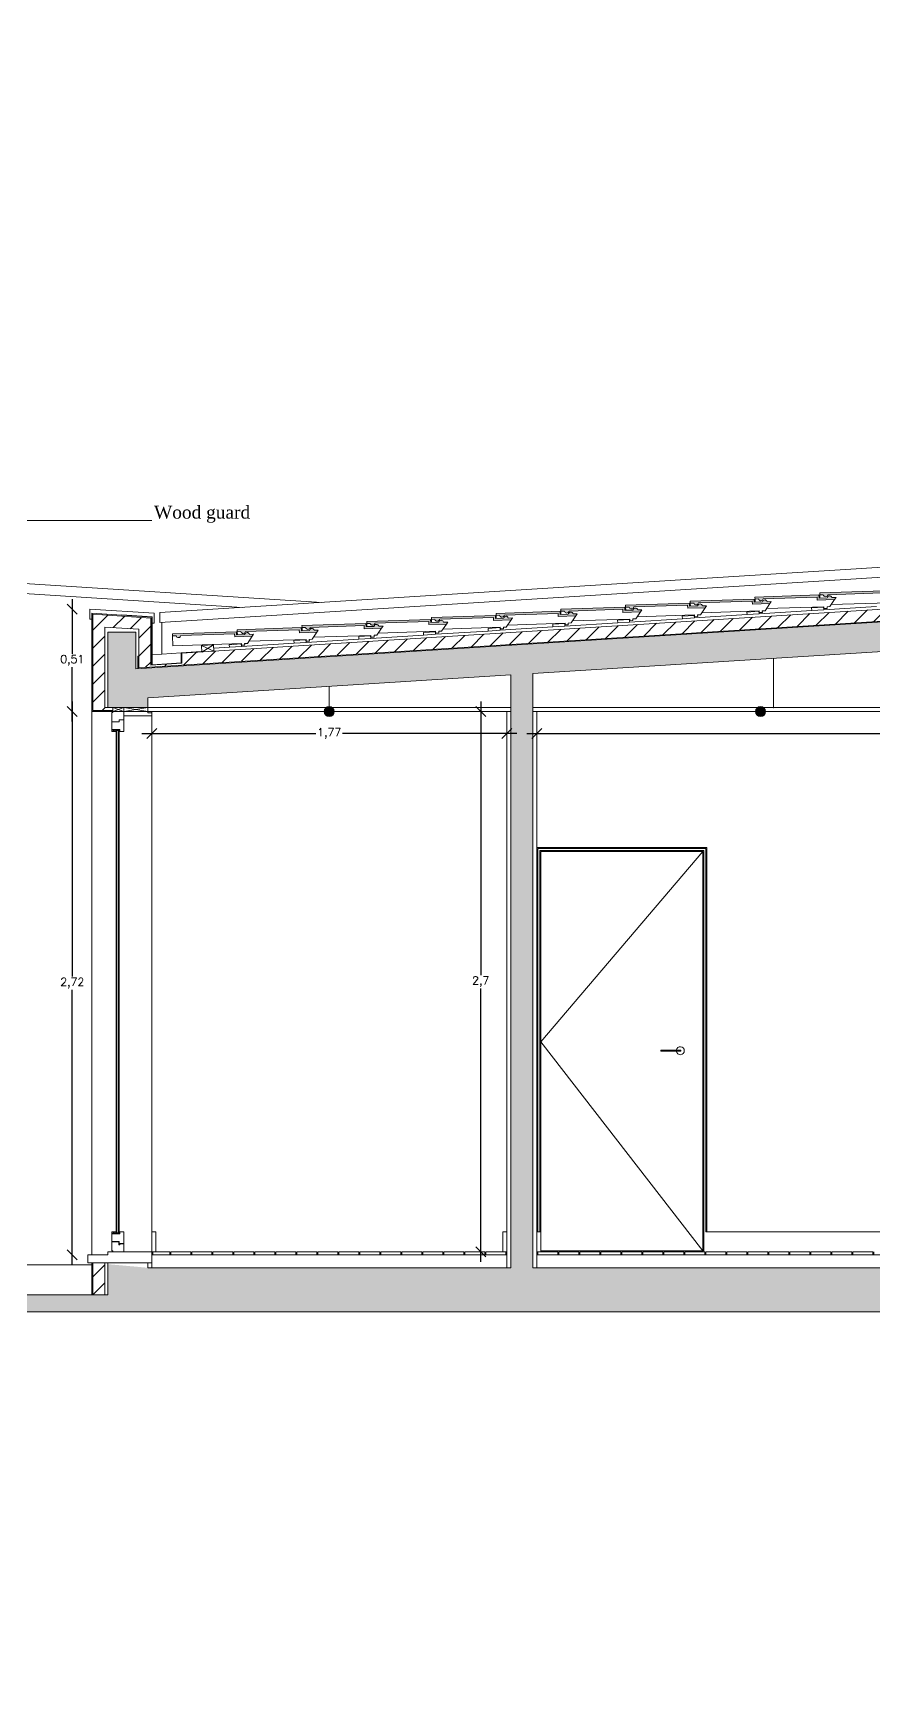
# Model space of a CAD drawing. Header units: inches. Extents: x 23 to 96, y 10 to 141.
# Drawn here: x 62.93 to 67.13, y 20.6 to 28.89 of the extents above; entities that cross this region are included whole.
import ezdxf

# ---------------------------------------------------------------- set-up
doc = ezdxf.new("R2010")
doc.units = ezdxf.units.IN
doc.header["$MEASUREMENT"] = 0
for name, color, linetype, lineweight in [('Cut', 2, 'Continuous', 5), ('Dimensions', 4, 'Continuous', 0), ('Hatch Isolation', 3, 'Continuous', 0), ('Hatch Resistent stratum', 4, 'Continuous', 0), ('Legends', 7, 'Continuous', 0), ('Light points', 6, 'Continuous', 0), ('View in first plane', 250, 'Continuous', 0), ('View in second plane', 253, 'Continuous', 0)]:
    doc.layers.add(name, color=color, linetype=linetype, lineweight=lineweight)
doc.styles.add('texto', font='txt.shx')
doc.dimstyles.new('André 1 50', dxfattribs={"dimtxt": 0.04, "dimasz": 0.05, "dimexe": 0.05, "dimexo": 0.05, "dimgap": 0.01, "dimtad": 0, "dimtih": 1, "dimtoh": 1, "dimlfac": -1, "dimzin": 9, "dimtxsty": 'texto', "dimblk": 'OBLIQUE', "dimcen": 0.08, "dimdle": 0.05, "dimse1": 1, "dimse2": 1, "dimazin": 0, "dimtfac": 1, "dimtmove": 0, "dimatfit": 3, "dimldrblk": 'NONE', "dimfxl": 1, "dimarcsym": 0})
pattern_1 = [(45, (-136.985536, -44.545077), (-0.04490128, 0.04490128), [])]

# ---------------------------------------------------------------- blocks, each defined once
blk = doc.blocks.new('_Oblique')
at = {"color": 0, "linetype": 'ByBlock', "lineweight": -2}
blk.add_line((-0.5, -0.5), (0.5, 0.5), dxfattribs=at)
blk = doc.blocks.new('*D131')
at = {"layer": 'DEFPOINTS', "color": 0, "transparency": 16777216}
for p in [(65.2998, 25.499), (65.1698, 22.799), (65.2998, 22.799)]:
    blk.add_point(p, dxfattribs=at)
at = {"layer": 'Dimensions', "color": 0, "lineweight": -2, "transparency": 16777216}
for p, q in [((65.1698, 25.549), (65.1698, 24.1823)), ((65.1698, 22.749), (65.1698, 24.1156))]:
    blk.add_line(p, q, dxfattribs=at)
at = {"layer": 'Dimensions', "color": 0, "lineweight": -2, "transparency": 16777216, "xscale": 0.05, "yscale": 0.05, "zscale": 0.05}
for p, rotation in [((65.1698, 25.499), 90), ((65.1698, 22.799), 270)]:
    blk.add_blockref('_Oblique', p, dxfattribs=dict(at, rotation=rotation))
at = {"layer": 'Dimensions', "color": 0, "transparency": 16777216, "insert": (65.1698, 24.149), "char_height": 0.04, "attachment_point": 5, "style": 'texto'}
blk.add_mtext('2,7', dxfattribs=at)
blk = doc.blocks.new('_None')
blk = doc.blocks.new('*D132')
at = {"layer": 'DEFPOINTS', "color": 0, "transparency": 16777216}
for p in [(63.5248, 25.4786), (65.2998, 25.4786), (65.2998, 25.3893)]:
    blk.add_point(p, dxfattribs=at)
at = {"layer": 'Dimensions', "color": 0, "lineweight": -2, "transparency": 16777216}
for p, q in [((63.4748, 25.3893), (64.3456, 25.3893)), ((65.3498, 25.3893), (64.479, 25.3893))]:
    blk.add_line(p, q, dxfattribs=at)
at = {"layer": 'Dimensions', "color": 0, "lineweight": -2, "transparency": 16777216, "xscale": 0.05, "yscale": 0.05, "zscale": 0.05, "rotation": 180}
blk.add_blockref('_Oblique', (63.5248, 25.3893), dxfattribs=at)
at = {"layer": 'Dimensions', "color": 0, "lineweight": -2, "transparency": 16777216, "xscale": 0.05, "yscale": 0.05, "zscale": 0.05}
blk.add_blockref('_Oblique', (65.2998, 25.3893), dxfattribs=at)
at = {"layer": 'Dimensions', "color": 0, "transparency": 16777216, "insert": (64.4123, 25.3893), "char_height": 0.04, "attachment_point": 5, "style": 'texto'}
blk.add_mtext('1,77', dxfattribs=at)
blk = doc.blocks.new('*D133')
at = {"layer": 'DEFPOINTS', "color": 0, "transparency": 16777216}
for p in [(65.4498, 25.499), (70.2248, 25.4786), (70.2248, 25.3893)]:
    blk.add_point(p, dxfattribs=at)
at = {"layer": 'Dimensions', "color": 0, "lineweight": -2, "transparency": 16777216}
for p, q in [((65.3998, 25.3893), (67.764, 25.3893)), ((70.2748, 25.3893), (67.9106, 25.3893))]:
    blk.add_line(p, q, dxfattribs=at)
at = {"layer": 'Dimensions', "color": 0, "lineweight": -2, "transparency": 16777216, "xscale": 0.05, "yscale": 0.05, "zscale": 0.05, "rotation": 180}
blk.add_blockref('_Oblique', (65.4498, 25.3893), dxfattribs=at)
at = {"layer": 'Dimensions', "color": 0, "lineweight": -2, "transparency": 16777216, "xscale": 0.05, "yscale": 0.05, "zscale": 0.05}
blk.add_blockref('_Oblique', (70.2248, 25.3893), dxfattribs=at)
at = {"layer": 'Dimensions', "color": 0, "transparency": 16777216, "insert": (67.8373, 25.3893), "char_height": 0.04, "attachment_point": 5, "style": 'texto'}
blk.add_mtext('4,77', dxfattribs=at)
blk = doc.blocks.new('*D134')
at = {"layer": 'DEFPOINTS', "color": 0, "transparency": 16777216}
for p in [(63.2148, 26.0115), (63.1278, 25.499), (63.2248, 25.499)]:
    blk.add_point(p, dxfattribs=at)
at = {"layer": 'Dimensions', "color": 0, "lineweight": -2, "transparency": 16777216}
for p, q in [((63.1278, 26.0615), (63.1278, 25.7886)), ((63.1278, 25.449), (63.1278, 25.7219))]:
    blk.add_line(p, q, dxfattribs=at)
at = {"layer": 'Dimensions', "color": 0, "lineweight": -2, "transparency": 16777216, "xscale": 0.05, "yscale": 0.05, "zscale": 0.05}
for p, rotation in [((63.1278, 26.0115), 90), ((63.1278, 25.499), 270)]:
    blk.add_blockref('_Oblique', p, dxfattribs=dict(at, rotation=rotation))
at = {"layer": 'Dimensions', "color": 0, "transparency": 16777216, "insert": (63.1278, 25.7552), "char_height": 0.04, "attachment_point": 5, "style": 'texto'}
blk.add_mtext('0,51', dxfattribs=at)
blk = doc.blocks.new('*D135')
at = {"layer": 'DEFPOINTS', "color": 0, "transparency": 16777216}
for p in [(63.2248, 25.499), (63.1278, 22.784), (63.2048, 22.784)]:
    blk.add_point(p, dxfattribs=at)
at = {"layer": 'Dimensions', "color": 0, "lineweight": -2, "transparency": 16777216}
for p, q in [((63.1278, 25.549), (63.1278, 24.1748)), ((63.1278, 22.734), (63.1278, 24.1081))]:
    blk.add_line(p, q, dxfattribs=at)
at = {"layer": 'Dimensions', "color": 0, "lineweight": -2, "transparency": 16777216, "xscale": 0.05, "yscale": 0.05, "zscale": 0.05}
for p, rotation in [((63.1278, 25.499), 90), ((63.1278, 22.784), 270)]:
    blk.add_blockref('_Oblique', p, dxfattribs=dict(at, rotation=rotation))
at = {"layer": 'Dimensions', "color": 0, "transparency": 16777216, "insert": (63.1278, 24.1415), "char_height": 0.04, "attachment_point": 5, "style": 'texto'}
blk.add_mtext('2,72', dxfattribs=at)

msp = doc.modelspace()

# ---------------------------------------------------------------- hatches: boundary and pattern name
at = {"layer": 'Cut'}
for points in [[(66.2134, 26.0412), (65.8936, 26.0309), (65.8939, 26.0209), (65.9112, 26.0215, 0.831481), (65.9349, 26.0223), (66.2038, 26.0309), (66.2043, 26.0154), (66.292, 26.0183), (66.2989, 26.0285), (66.278, 26.0278, 0.831481), (66.2544, 26.027), (66.2139, 26.0257)], [(66.5369, 26.0616), (66.2171, 26.0513), (66.2174, 26.0414), (66.2348, 26.0419, 0.831481), (66.2584, 26.0427), (66.5273, 26.0513), (66.5278, 26.0358), (66.6155, 26.0387), (66.6224, 26.0489), (66.6015, 26.0482, 0.831481), (66.5779, 26.0475), (66.5374, 26.0462)], [(66.8605, 26.082), (66.5406, 26.0718), (66.5409, 26.0618), (66.5583, 26.0623, 0.831481), (66.5819, 26.0631), (66.8508, 26.0717), (66.8513, 26.0562), (66.939, 26.0591), (66.9459, 26.0693), (66.925, 26.0686, 0.831481), (66.9014, 26.0679), (66.861, 26.0666)], [(67.184, 26.1025), (66.8641, 26.0922), (66.8645, 26.0822), (66.8818, 26.0827, 0.831481), (66.9054, 26.0835), (67.1743, 26.0921), (67.1748, 26.0767), (67.2625, 26.0795), (67.2694, 26.0897), (67.2486, 26.089, 0.831481), (67.2249, 26.0883), (67.1845, 26.087)], [(64.9194, 25.9596), (64.5996, 25.9493), (64.5999, 25.9393), (64.6172, 25.9399, 0.831481), (64.6409, 25.9406), (64.9097, 25.9493), (64.9102, 25.9338), (64.998, 25.9366), (65.0049, 25.9468), (64.984, 25.9462, 0.831481), (64.9603, 25.9454), (64.9199, 25.9441)], [(65.2429, 25.98), (64.9231, 25.9697), (64.9234, 25.9597), (64.9407, 25.9603, 0.831481), (64.9644, 25.961), (65.2332, 25.9697), (65.2337, 25.9542), (65.3215, 25.957), (65.3284, 25.9672), (65.3075, 25.9666, 0.831481), (65.2838, 25.9658), (65.2434, 25.9645)], [(65.5664, 26.0004), (65.2466, 25.9901), (65.2469, 25.9801), (65.2642, 25.9807, 0.831481), (65.2879, 25.9814), (65.5568, 25.9901), (65.5573, 25.9746), (65.645, 25.9774), (65.6519, 25.9877), (65.631, 25.987, 0.831481), (65.6074, 25.9862), (65.5669, 25.9849)], [(65.8899, 26.0208), (65.5701, 26.0105), (65.5704, 26.0005), (65.5877, 26.0011, 0.831481), (65.6114, 26.0018), (65.8803, 26.0105), (65.8808, 25.995), (65.9685, 25.9978), (65.9754, 26.0081), (65.9545, 26.0074, 0.831481), (65.9309, 26.0066), (65.8904, 26.0053)], [(63.9489, 25.8984), (63.6291, 25.8881), (63.6294, 25.8781), (63.6467, 25.8786, 0.831481), (63.6704, 25.8794), (63.9392, 25.888), (63.9397, 25.8726), (64.0274, 25.8754), (64.0343, 25.8856), (64.0135, 25.8849, 0.831481), (63.9898, 25.8842), (63.9494, 25.8829)], [(64.2724, 25.9188), (63.9526, 25.9085), (63.9529, 25.8985), (63.9702, 25.899, 0.831481), (63.9939, 25.8998), (64.2627, 25.9084), (64.2632, 25.893), (64.3509, 25.8958), (64.3578, 25.906), (64.337, 25.9053, 0.831481), (64.3133, 25.9046), (64.2729, 25.9033)], [(64.5959, 25.9392), (64.2761, 25.9289), (64.2764, 25.9189), (64.2937, 25.9194, 0.831481), (64.3174, 25.9202), (64.5862, 25.9289), (64.5867, 25.9134), (64.6744, 25.9162), (64.6814, 25.9264), (64.6605, 25.9258, 0.831481), (64.6368, 25.925), (64.5964, 25.9237)]]:
    msp.add_hatch(color=256, dxfattribs=at).paths.add_polyline_path(points)
at = {"layer": 'Hatch Isolation', "ltscale": 0.0125}
h = msp.add_hatch(dxfattribs=at)
h.set_pattern_fill('ANSI31', color=256, scale=0.02, style=0)
h.set_pattern_definition(pattern_1)
h.paths.add_polyline_path([(70.2898, 26.1479), (70.2898, 26.3327), (70.4598, 26.3437), (70.4598, 25.564), (70.4198, 25.564), (70.4198, 25.504), (70.5198, 25.504), (70.5198, 26.4077), (70.2298, 26.389), (70.2298, 26.2043), (70.2248, 26.2039), (63.8361, 25.8009), (63.8361, 25.8004), (63.8352, 25.8008), (63.777, 25.7972), (63.7762, 25.7966), (63.7762, 25.7971), (63.6748, 25.7907), (63.6748, 25.7406), (63.5198, 25.7308), (63.5198, 25.9667), (63.2298, 25.9855), (63.2298, 25.504), (63.3298, 25.504), (63.3298, 25.519), (63.2898, 25.519), (63.2898, 25.9215), (63.4598, 25.9105), (63.4598, 25.717)])
h = msp.add_hatch(dxfattribs=at)
h.set_pattern_fill('ANSI31', color=256, scale=0.02, style=0)
h.set_pattern_definition(pattern_1)
h.paths.add_polyline_path([(63.2898, 22.744), (63.2298, 22.744), (63.2298, 22.584), (63.2898, 22.584)])
at = {"layer": 'Hatch Resistent stratum', "ltscale": 0.05}
h = msp.add_hatch(dxfattribs=at)
h.set_pattern_fill('ANSI33', color=256, scale=0.008, angle=-90, style=0)
h.set_pattern_definition([(315, (-136.985536, -44.545077), (0.035921024, 0.035921024), []), (315, (-136.985536, -44.581), (0.035921024, 0.035921024), [0.0254, -0.0127])])
h.paths.add_polyline_path([(70.4448, 22.744), (70.2448, 22.744), (70.2448, 22.719), (65.4298, 22.719), (65.4298, 25.6892), (70.2448, 25.993), (70.2448, 25.564), (70.4448, 25.564), (70.4448, 26.314), (70.3048, 26.314), (70.3048, 26.1449), (70.2938, 26.1442), (63.4448, 25.7121), (63.4448, 25.8964), (63.3048, 25.8964), (63.3048, 25.519), (63.5048, 25.519), (63.5048, 25.5678), (65.3198, 25.6823), (65.3198, 22.719), (63.5048, 22.719), (63.3048, 22.7368), (63.3048, 22.584), (62.4448, 22.584), (62.4448, 28.8904), (62.3048, 28.8904), (62.3048, 28.7306), (59.8748, 28.7306), (57.4448, 28.7306), (57.4448, 28.8904), (57.3048, 28.8904), (57.3048, 25.7843), (39.4448, 25.7843), (39.4448, 25.9423), (39.3048, 25.9423), (39.3048, 25.519), (39.5048, 25.519), (39.5048, 25.634), (44.3048, 25.634), (44.3048, 25.519), (44.3298, 25.519), (44.5048, 25.519), (44.5048, 25.634), (57.2448, 25.634), (57.2448, 25.519), (58.6048, 25.519), (58.6048, 25.719), (57.5048, 25.719), (57.5048, 28.5302), (62.2448, 28.5302), (62.2448, 22.719), (52.6598, 22.719), (52.6598, 22.744), (52.4598, 22.744), (52.4598, 22.469), (44.4948, 22.469), (44.4948, 22.744), (44.2948, 22.744), (44.2948, 20.769), (37.4948, 20.769), (37.4948, 22.744), (37.3248, 22.744), (37.3248, 22.584), (36.2248, 22.584), (36.2248, 22.499), (37.3248, 22.499), (37.3248, 20.599), (44.4948, 20.599), (44.4948, 22.249), (52.6598, 22.249), (52.6598, 22.499), (70.4448, 22.499)])
at = {"layer": 'Light points'}
for points in [[(64.3873, 25.499, 1), (64.4373, 25.499, 1)], [(66.5435, 25.499, 1), (66.5935, 25.499, 1)]]:
    msp.add_hatch(color=256, dxfattribs=at).paths.add_polyline_path(points)

# ---------------------------------------------------------------- linework, layer by layer
at = {"layer": 'Cut'}
for p, q in [((61.6748, 26.4549), (63.5248, 26.4549)), ((70.2298, 26.2043), (63.6748, 25.7907)), ((70.3048, 26.1449), (63.4448, 25.7121)), ((70.2898, 26.1479), (63.4598, 25.717)), ((65.8936, 26.0309), (66.2134, 26.0412)), ((66.2139, 26.0257), (66.2134, 26.0412)), ((66.2171, 26.0513), (66.5369, 26.0616)), ((66.2174, 26.0414), (66.2171, 26.0513)), ((66.2174, 26.0414), (66.2348, 26.0419)), ((66.2584, 26.0427), (66.5273, 26.0513)), ((66.5278, 26.0358), (66.5273, 26.0513)), ((66.6155, 26.0387), (66.5278, 26.0358)), ((66.5374, 26.0462), (66.5369, 26.0616)), ((66.5779, 26.0475), (66.5374, 26.0462)), ((66.5406, 26.0718), (66.8605, 26.082)), ((66.5409, 26.0618), (66.5406, 26.0718)), ((66.5409, 26.0618), (66.5583, 26.0623)), ((66.5819, 26.0631), (66.8508, 26.0717)), ((66.6224, 26.0489), (66.6015, 26.0482)), ((66.6224, 26.0489), (66.6155, 26.0387)), ((66.8513, 26.0562), (66.8508, 26.0717)), ((66.939, 26.0591), (66.8513, 26.0562)), ((66.861, 26.0666), (66.8605, 26.082)), ((66.9014, 26.0679), (66.861, 26.0666)), ((66.8641, 26.0922), (67.184, 26.1025)), ((66.8645, 26.0822), (66.8641, 26.0922)), ((66.8645, 26.0822), (66.8818, 26.0827)), ((66.9054, 26.0835), (67.1743, 26.0921)), ((66.9459, 26.0693), (66.925, 26.0686)), ((66.9459, 26.0693), (66.939, 26.0591)), ((63.2148, 26.0115), (63.2148, 25.9614)), ((63.2148, 26.0115), (63.5368, 25.9907)), ((63.2248, 25.9908), (63.5248, 25.9714)), ((63.2248, 25.499), (63.2248, 25.9908)), ((63.2298, 25.9855), (63.5198, 25.9667)), ((63.2298, 25.504), (63.2298, 25.9855)), ((63.3759, 25.9831), (63.5268, 25.9733)), ((63.5198, 25.7308), (63.5198, 25.9667)), ((63.5248, 25.7312), (63.5248, 25.9714)), ((63.5268, 25.7333), (63.5268, 25.9733)), ((63.5368, 25.9406), (63.5368, 25.9907)), ((64.5996, 25.9493), (64.9194, 25.9596)), ((64.9199, 25.9441), (64.9194, 25.9596)), ((64.9231, 25.9697), (65.2429, 25.98)), ((64.9234, 25.9597), (64.9231, 25.9697)), ((64.9234, 25.9597), (64.9407, 25.9603)), ((64.9644, 25.961), (65.2332, 25.9697)), ((65.2337, 25.9542), (65.2332, 25.9697)), ((65.3215, 25.957), (65.2337, 25.9542)), ((65.2434, 25.9645), (65.2429, 25.98)), ((65.2838, 25.9658), (65.2434, 25.9645)), ((65.2466, 25.9901), (65.5664, 26.0004)), ((65.2469, 25.9801), (65.2466, 25.9901)), ((65.2469, 25.9801), (65.2642, 25.9807)), ((65.2879, 25.9814), (65.5568, 25.9901)), ((65.3284, 25.9672), (65.3075, 25.9666)), ((65.3284, 25.9672), (65.3215, 25.957)), ((70.2448, 25.993), (65.4298, 25.6892)), ((65.5573, 25.9746), (65.5568, 25.9901)), ((65.645, 25.9774), (65.5573, 25.9746)), ((65.5669, 25.9849), (65.5664, 26.0004)), ((65.6074, 25.9862), (65.5669, 25.9849)), ((65.5701, 26.0105), (65.8899, 26.0208)), ((65.5704, 26.0005), (65.5701, 26.0105)), ((65.5704, 26.0005), (65.5877, 26.0011)), ((65.6114, 26.0018), (65.8803, 26.0105)), ((65.6519, 25.9877), (65.631, 25.987)), ((65.6519, 25.9877), (65.645, 25.9774)), ((65.9134, 25.9595), (65.8535, 25.9557)), ((65.8535, 25.9557), (65.8543, 25.9428)), ((65.8808, 25.995), (65.8803, 26.0105)), ((65.9685, 25.9978), (65.8808, 25.995)), ((65.8904, 26.0053), (65.8899, 26.0208)), ((65.9309, 26.0066), (65.8904, 26.0053)), ((65.8939, 26.0209), (65.8936, 26.0309)), ((65.8939, 26.0209), (65.9112, 26.0215)), ((65.9134, 25.9595), (65.9142, 25.9465)), ((65.9349, 26.0223), (66.2038, 26.0309)), ((65.9754, 26.0081), (65.9545, 26.0074)), ((65.9754, 26.0081), (65.9685, 25.9978)), ((66.2369, 25.9799), (66.177, 25.9762)), ((66.177, 25.9762), (66.1778, 25.9632)), ((66.2377, 25.967), (66.1778, 25.9632)), ((66.2043, 26.0154), (66.2038, 26.0309)), ((66.292, 26.0183), (66.2043, 26.0154)), ((66.2544, 26.027), (66.2139, 26.0257)), ((66.2369, 25.9799), (66.2377, 25.967)), ((66.2989, 26.0285), (66.278, 26.0278)), ((66.2989, 26.0285), (66.292, 26.0183)), ((66.5604, 26.0003), (66.5005, 25.9966)), ((66.5005, 25.9966), (66.5013, 25.9836)), ((66.5612, 25.9874), (66.5013, 25.9836)), ((66.5604, 26.0003), (66.5612, 25.9874)), ((66.8839, 26.0208), (66.824, 26.017)), ((66.824, 26.017), (66.8248, 26.004)), ((66.8847, 26.0078), (66.8248, 26.004)), ((66.8839, 26.0208), (66.8847, 26.0078)), ((63.2898, 25.9215), (63.4598, 25.9105)), ((63.2898, 25.519), (63.2898, 25.9215)), ((63.3048, 25.519), (63.3048, 25.8964)), ((63.4448, 25.8964), (63.3048, 25.8964)), ((63.4448, 25.7121), (63.4448, 25.8964)), ((63.4598, 25.717), (63.4598, 25.9105)), ((63.6291, 25.8881), (63.9489, 25.8984)), ((63.6294, 25.8781), (63.6291, 25.8881)), ((63.6294, 25.8781), (63.6467, 25.8786)), ((63.6704, 25.8794), (63.9392, 25.888)), ((63.9397, 25.8726), (63.9392, 25.888)), ((64.0274, 25.8754), (63.9397, 25.8726)), ((63.9494, 25.8829), (63.9489, 25.8984)), ((63.9898, 25.8842), (63.9494, 25.8829)), ((63.9526, 25.9085), (64.2724, 25.9188)), ((63.9529, 25.8985), (63.9526, 25.9085)), ((63.9529, 25.8985), (63.9702, 25.899)), ((63.9939, 25.8998), (64.2627, 25.9084)), ((64.0343, 25.8856), (64.0135, 25.8849)), ((64.0343, 25.8856), (64.0274, 25.8754)), ((64.2632, 25.893), (64.2627, 25.9084)), ((64.3509, 25.8958), (64.2632, 25.893)), ((64.2729, 25.9033), (64.2724, 25.9188)), ((64.3133, 25.9046), (64.2729, 25.9033)), ((64.2761, 25.9289), (64.5959, 25.9392)), ((64.2764, 25.9189), (64.2761, 25.9289)), ((64.2764, 25.9189), (64.2937, 25.9194)), ((64.3174, 25.9202), (64.5862, 25.9289)), ((64.3578, 25.906), (64.337, 25.9053)), ((64.3578, 25.906), (64.3509, 25.8958)), ((64.6193, 25.8779), (64.5595, 25.8741)), ((64.5595, 25.8741), (64.5603, 25.8611)), ((64.5867, 25.9134), (64.5862, 25.9289)), ((64.6744, 25.9162), (64.5867, 25.9134)), ((64.5964, 25.9237), (64.5959, 25.9392)), ((64.6368, 25.925), (64.5964, 25.9237)), ((64.5999, 25.9393), (64.5996, 25.9493)), ((64.5999, 25.9393), (64.6172, 25.9399)), ((64.6193, 25.8779), (64.6202, 25.8649)), ((64.6409, 25.9406), (64.9097, 25.9493)), ((64.6814, 25.9264), (64.6605, 25.9258)), ((64.6814, 25.9264), (64.6744, 25.9162)), ((64.9428, 25.8983), (64.883, 25.8945)), ((64.883, 25.8945), (64.8838, 25.8815)), ((64.9437, 25.8853), (64.8838, 25.8815)), ((64.9102, 25.9338), (64.9097, 25.9493)), ((64.998, 25.9366), (64.9102, 25.9338)), ((64.9603, 25.9454), (64.9199, 25.9441)), ((64.9428, 25.8983), (64.9437, 25.8853)), ((65.0049, 25.9468), (64.984, 25.9462)), ((65.0049, 25.9468), (64.998, 25.9366)), ((65.2664, 25.9187), (65.2065, 25.9149)), ((65.2065, 25.9149), (65.2073, 25.9019)), ((65.2672, 25.9057), (65.2073, 25.9019)), ((65.2664, 25.9187), (65.2672, 25.9057)), ((65.5899, 25.9391), (65.53, 25.9353)), ((65.53, 25.9353), (65.5308, 25.9224)), ((65.5907, 25.9261), (65.5308, 25.9224)), ((65.5899, 25.9391), (65.5907, 25.9261)), ((65.9142, 25.9465), (65.8543, 25.9428)), ((63.7728, 25.7989), (63.6728, 25.7926)), ((63.6728, 25.7425), (63.6728, 25.7926)), ((63.6748, 25.7406), (63.6748, 25.7907)), ((63.8341, 25.8326), (63.7742, 25.8288)), ((63.7762, 25.7966), (63.7742, 25.8288)), ((63.7742, 25.8288), (63.8361, 25.8004)), ((63.7762, 25.7966), (63.8341, 25.8326)), ((63.8341, 25.8326), (63.8361, 25.8004)), ((63.9723, 25.8371), (63.9124, 25.8333)), ((63.9124, 25.8333), (63.9133, 25.8203)), ((63.9731, 25.8241), (63.9133, 25.8203)), ((63.9723, 25.8371), (63.9731, 25.8241)), ((64.2958, 25.8575), (64.236, 25.8537)), ((64.236, 25.8537), (64.2368, 25.8407)), ((64.2967, 25.8445), (64.2368, 25.8407)), ((64.2958, 25.8575), (64.2967, 25.8445)), ((64.6202, 25.8649), (64.5603, 25.8611)), ((63.4598, 25.7771), (63.4558, 25.7769)), ((63.4558, 25.7128), (63.4558, 25.7769)), ((63.6748, 25.7406), (63.5198, 25.7308)), ((63.6728, 25.7425), (63.5268, 25.7333)), ((65.3198, 25.6823), (63.5048, 25.5678)), ((65.3198, 25.6823), (65.3198, 22.719)), ((65.4298, 25.6892), (65.4298, 22.719)), ((63.5048, 25.4936), (63.5048, 25.5678)), ((63.3298, 25.499), (63.2248, 25.499)), ((63.3298, 25.504), (63.2298, 25.504)), ((63.5048, 25.519), (63.2898, 25.519)), ((63.3248, 25.448), (63.3248, 25.494)), ((63.3248, 25.494), (63.3298, 25.494)), ((63.3298, 25.499), (63.3298, 25.519)), ((63.3298, 25.499), (63.3848, 25.519)), ((63.3298, 25.519), (63.3848, 25.499)), ((63.3298, 25.494), (63.3298, 25.499)), ((63.3848, 25.499), (63.3298, 25.499)), ((63.3618, 25.448), (63.3618, 25.458)), ((63.3618, 25.458), (63.3848, 25.458)), ((63.3848, 25.499), (63.3848, 25.519)), ((63.3848, 25.519), (63.5048, 25.499)), ((63.3848, 25.499), (63.5048, 25.519)), ((63.3848, 25.499), (63.3848, 25.458)), ((63.5048, 25.499), (63.3848, 25.499)), ((63.3848, 25.4786), (63.5248, 25.4786)), ((63.3848, 25.399), (63.3848, 25.458)), ((65.3198, 25.519), (63.5048, 25.519)), ((65.3198, 25.499), (63.5048, 25.499)), ((63.5048, 25.4936), (63.5248, 25.4936)), ((63.5248, 25.4936), (63.5248, 25.4786)), ((65.2998, 25.499), (65.2998, 22.719)), ((70.2448, 25.519), (65.4298, 25.519)), ((70.2448, 25.499), (65.4298, 25.499)), ((65.4498, 25.499), (65.4498, 22.719)), ((63.3248, 25.409), (63.3248, 25.448)), ((63.3248, 25.448), (63.3618, 25.448)), ((63.3448, 25.409), (63.3248, 25.409)), ((63.3248, 25.409), (63.3248, 25.399)), ((63.3248, 25.399), (63.3448, 25.409)), ((63.3448, 25.399), (63.3248, 25.409)), ((63.3248, 25.399), (63.3448, 25.399)), ((63.3648, 25.409), (63.3448, 25.409)), ((63.3448, 25.399), (63.3448, 25.409)), ((63.3628, 25.407), (63.3468, 25.407)), ((63.3468, 25.407), (63.3468, 22.891)), ((63.3508, 25.407), (63.3508, 22.891)), ((63.3508, 25.404), (63.3588, 25.404)), ((63.3588, 25.407), (63.3588, 22.891)), ((63.3628, 25.407), (63.3628, 22.891)), ((63.3648, 25.409), (63.3648, 25.399)), ((63.3648, 25.399), (63.3848, 25.399)), ((63.3248, 22.889), (63.3248, 22.899)), ((63.3248, 22.899), (63.3448, 22.899)), ((63.3248, 22.899), (63.3448, 22.889)), ((63.3448, 22.899), (63.3248, 22.889)), ((63.3448, 22.889), (63.3248, 22.889)), ((63.3248, 22.889), (63.3248, 22.804)), ((63.3448, 22.899), (63.3448, 22.889)), ((63.3648, 22.889), (63.3448, 22.889)), ((63.3628, 22.891), (63.3468, 22.891)), ((63.3508, 22.894), (63.3588, 22.894)), ((63.3648, 22.889), (63.3648, 22.899)), ((63.3648, 22.899), (63.3848, 22.899)), ((63.3848, 22.899), (63.3848, 22.799)), ((65.2998, 22.899), (65.2798, 22.899)), ((65.2798, 22.899), (65.2798, 22.799)), ((65.4498, 22.899), (65.4698, 22.899)), ((65.4698, 22.899), (65.4698, 22.799)), ((63.3248, 22.85), (63.3618, 22.85)), ((63.3248, 22.848), (63.3598, 22.848)), ((63.3248, 22.804), (63.3298, 22.804)), ((63.3298, 22.804), (63.3298, 22.799)), ((63.3598, 22.848), (63.3598, 22.833)), ((63.3598, 22.833), (63.3648, 22.833)), ((63.3618, 22.85), (63.3618, 22.84)), ((63.3618, 22.84), (63.3848, 22.84)), ((63.3648, 22.838), (63.3648, 22.833)), ((63.3648, 22.838), (63.3848, 22.838)), ((63.2248, 22.734), (62.5248, 22.734)), ((63.2048, 22.744), (63.2048, 22.784)), ((63.2048, 22.784), (63.2248, 22.784)), ((63.2248, 22.744), (63.2048, 22.744)), ((63.2248, 22.784), (63.3048, 22.784)), ((63.2248, 22.744), (63.5248, 22.744)), ((63.2248, 22.584), (63.2248, 22.744)), ((63.2298, 22.584), (63.2298, 22.744)), ((63.2898, 22.584), (63.2898, 22.744)), ((63.5248, 22.799), (63.3048, 22.799)), ((63.3048, 22.799), (63.3048, 22.784)), ((63.3048, 22.744), (63.3048, 22.584)), ((63.5048, 22.719), (63.5048, 22.744)), ((65.3198, 22.719), (63.5048, 22.719)), ((63.5248, 22.799), (63.5248, 22.744)), ((63.5298, 22.799), (63.5298, 22.784)), ((63.5298, 22.799), (63.6148, 22.799)), ((63.6148, 22.784), (63.5298, 22.784)), ((63.6148, 22.784), (63.6148, 22.799)), ((63.6198, 22.799), (63.7198, 22.799)), ((63.6198, 22.784), (63.6198, 22.799)), ((63.7198, 22.784), (63.6198, 22.784)), ((63.7198, 22.784), (63.7198, 22.799)), ((63.7248, 22.799), (63.8248, 22.799)), ((63.7248, 22.784), (63.7248, 22.799)), ((63.8248, 22.784), (63.7248, 22.784)), ((63.8248, 22.784), (63.8248, 22.799)), ((63.8298, 22.799), (63.9298, 22.799)), ((63.8298, 22.784), (63.8298, 22.799)), ((63.9298, 22.784), (63.8298, 22.784)), ((63.9298, 22.784), (63.9298, 22.799)), ((63.9348, 22.799), (64.0348, 22.799)), ((63.9348, 22.784), (63.9348, 22.799)), ((64.0348, 22.784), (63.9348, 22.784)), ((64.0348, 22.784), (64.0348, 22.799)), ((64.0398, 22.799), (64.1398, 22.799)), ((64.0398, 22.784), (64.0398, 22.799)), ((64.1398, 22.784), (64.0398, 22.784)), ((64.1398, 22.784), (64.1398, 22.799)), ((64.1448, 22.799), (64.2448, 22.799)), ((64.1448, 22.784), (64.1448, 22.799)), ((64.2448, 22.784), (64.1448, 22.784)), ((64.2448, 22.784), (64.2448, 22.799)), ((64.2498, 22.799), (64.3498, 22.799)), ((64.2498, 22.784), (64.2498, 22.799)), ((64.3498, 22.784), (64.2498, 22.784)), ((64.3498, 22.784), (64.3498, 22.799)), ((64.3548, 22.799), (64.4548, 22.799)), ((64.3548, 22.784), (64.3548, 22.799)), ((64.4548, 22.784), (64.3548, 22.784)), ((64.4548, 22.784), (64.4548, 22.799)), ((64.4598, 22.799), (64.5598, 22.799)), ((64.4598, 22.784), (64.4598, 22.799)), ((64.5598, 22.784), (64.4598, 22.784)), ((64.5598, 22.784), (64.5598, 22.799)), ((64.5648, 22.799), (64.6648, 22.799)), ((64.5648, 22.784), (64.5648, 22.799)), ((64.6648, 22.784), (64.5648, 22.784)), ((64.6648, 22.784), (64.6648, 22.799)), ((64.6698, 22.799), (64.7698, 22.799)), ((64.6698, 22.784), (64.6698, 22.799)), ((64.7698, 22.784), (64.6698, 22.784)), ((64.7698, 22.784), (64.7698, 22.799)), ((64.7748, 22.799), (64.8748, 22.799)), ((64.7748, 22.784), (64.7748, 22.799)), ((64.8748, 22.784), (64.7748, 22.784)), ((64.8748, 22.784), (64.8748, 22.799)), ((64.8798, 22.799), (64.9798, 22.799)), ((64.8798, 22.784), (64.8798, 22.799)), ((64.9798, 22.784), (64.8798, 22.784)), ((64.9798, 22.784), (64.9798, 22.799)), ((64.9848, 22.799), (65.0848, 22.799)), ((64.9848, 22.784), (64.9848, 22.799)), ((65.0848, 22.784), (64.9848, 22.784)), ((65.0848, 22.784), (65.0848, 22.799)), ((65.0898, 22.799), (65.1898, 22.799)), ((65.0898, 22.784), (65.0898, 22.799)), ((65.1898, 22.784), (65.0898, 22.784)), ((65.1898, 22.784), (65.1898, 22.799)), ((65.1948, 22.799), (65.2948, 22.799)), ((65.1948, 22.784), (65.1948, 22.799)), ((65.2948, 22.784), (65.1948, 22.784)), ((65.2948, 22.784), (65.2948, 22.799)), ((65.2948, 22.799), (65.2998, 22.799)), ((70.2448, 22.719), (65.4298, 22.719)), ((65.4548, 22.799), (65.4498, 22.799)), ((65.4548, 22.799), (65.5548, 22.799)), ((65.4548, 22.784), (65.4548, 22.799)), ((65.5548, 22.784), (65.4548, 22.784)), ((65.5548, 22.784), (65.5548, 22.799)), ((65.5598, 22.799), (65.6598, 22.799)), ((65.5598, 22.784), (65.5598, 22.799)), ((65.6598, 22.784), (65.5598, 22.784)), ((65.6598, 22.784), (65.6598, 22.799)), ((65.6648, 22.799), (65.7648, 22.799)), ((65.6648, 22.784), (65.6648, 22.799)), ((65.7648, 22.784), (65.6648, 22.784)), ((65.7648, 22.784), (65.7648, 22.799)), ((65.7698, 22.799), (65.8698, 22.799)), ((65.7698, 22.784), (65.7698, 22.799)), ((65.8698, 22.784), (65.7698, 22.784)), ((65.8698, 22.784), (65.8698, 22.799)), ((65.8748, 22.799), (65.9748, 22.799)), ((65.8748, 22.784), (65.8748, 22.799)), ((65.9748, 22.784), (65.8748, 22.784)), ((65.9748, 22.784), (65.9748, 22.799)), ((65.9798, 22.799), (66.0798, 22.799)), ((65.9798, 22.784), (65.9798, 22.799)), ((66.0798, 22.784), (65.9798, 22.784)), ((66.0798, 22.784), (66.0798, 22.799)), ((66.0848, 22.799), (66.1848, 22.799)), ((66.0848, 22.784), (66.0848, 22.799)), ((66.1848, 22.784), (66.0848, 22.784)), ((66.1848, 22.784), (66.1848, 22.799)), ((66.1898, 22.799), (66.2898, 22.799)), ((66.1898, 22.784), (66.1898, 22.799)), ((66.2898, 22.784), (66.1898, 22.784)), ((66.2898, 22.784), (66.2898, 22.799)), ((66.2948, 22.799), (66.3948, 22.799)), ((66.2948, 22.784), (66.2948, 22.799)), ((66.3948, 22.784), (66.2948, 22.784)), ((66.3948, 22.784), (66.3948, 22.799)), ((66.3998, 22.799), (66.4998, 22.799)), ((66.3998, 22.784), (66.3998, 22.799)), ((66.4998, 22.784), (66.3998, 22.784)), ((66.4998, 22.784), (66.4998, 22.799)), ((66.5048, 22.799), (66.6048, 22.799)), ((66.5048, 22.784), (66.5048, 22.799)), ((66.6048, 22.784), (66.5048, 22.784)), ((66.6048, 22.784), (66.6048, 22.799)), ((66.6098, 22.799), (66.7098, 22.799)), ((66.6098, 22.784), (66.6098, 22.799)), ((66.7098, 22.784), (66.6098, 22.784)), ((66.7098, 22.784), (66.7098, 22.799)), ((66.7148, 22.799), (66.8148, 22.799)), ((66.7148, 22.784), (66.7148, 22.799)), ((66.8148, 22.784), (66.7148, 22.784)), ((66.8148, 22.784), (66.8148, 22.799)), ((66.8198, 22.799), (66.9198, 22.799)), ((66.8198, 22.784), (66.8198, 22.799)), ((66.9198, 22.784), (66.8198, 22.784)), ((66.9198, 22.784), (66.9198, 22.799)), ((66.9248, 22.799), (67.0248, 22.799)), ((66.9248, 22.784), (66.9248, 22.799)), ((67.0248, 22.784), (66.9248, 22.784)), ((67.0248, 22.784), (67.0248, 22.799)), ((67.0298, 22.799), (67.1298, 22.799)), ((67.0298, 22.784), (67.0298, 22.799)), ((67.1298, 22.784), (67.0298, 22.784)), ((67.1298, 22.784), (67.1298, 22.799)), ((67.1348, 22.784), (67.1348, 22.799)), ((67.2348, 22.784), (67.1348, 22.784)), ((63.3048, 22.584), (62.4448, 22.584)), ((52.6598, 22.499), (70.5248, 22.499))]:
    msp.add_line(p, q, dxfattribs=at)
for centre, start, end in [((66.2465, 26.0445), 192.35639, 351.32786), ((66.2663, 26.0252), 12.35639, 171.32786), ((66.57, 26.0649), 192.35639, 351.32786), ((66.5898, 26.0456), 12.35639, 171.32786), ((66.8935, 26.0853), 192.35639, 351.32786), ((66.9133, 26.0661), 12.35639, 171.32786), ((64.9525, 25.9628), 192.35639, 351.32786), ((64.9722, 25.9436), 12.35639, 171.32786), ((65.276, 25.9833), 192.35639, 351.32786), ((65.2957, 25.964), 12.35639, 171.32786), ((65.5995, 26.0037), 192.35639, 351.32786), ((65.6193, 25.9844), 12.35639, 171.32786), ((65.923, 26.0241), 192.35639, 351.32786), ((65.9428, 26.0048), 12.35639, 171.32786), ((63.6585, 25.8812), 192.35639, 351.32786), ((63.982, 25.9016), 192.35639, 351.32786), ((64.0017, 25.8824), 12.35639, 171.32786), ((64.3055, 25.922), 192.35639, 351.32786), ((64.3252, 25.9028), 12.35639, 171.32786), ((64.629, 25.9424), 192.35639, 351.32786), ((64.6487, 25.9232), 12.35639, 171.32786)]:
    msp.add_arc(centre, 0.012, start, end, dxfattribs=at)
msp.add_point((66.6335, 25.519), dxfattribs=at)
at = {"layer": 'Light points'}
for centre in [(64.4123, 25.499), (66.5685, 25.499)]:
    msp.add_circle(centre, 0.025, dxfattribs=at)
at = {"layer": 'View in first plane'}
for p, q in [((66.2179, 26.0259), (66.2174, 26.0414)), ((66.5414, 26.0463), (66.5409, 26.0618)), ((66.6155, 26.0387), (66.5916, 26.0034)), ((66.8649, 26.0667), (66.8645, 26.0822)), ((66.939, 26.0591), (66.9151, 26.0238)), ((66.922, 26.034), (67.2087, 26.0432)), ((64.9239, 25.9442), (64.9234, 25.9597)), ((65.2474, 25.9646), (65.2469, 25.9801)), ((65.3215, 25.957), (65.2976, 25.9217)), ((65.5709, 25.9851), (65.5704, 26.0005)), ((65.645, 25.9774), (65.6211, 25.9421)), ((65.628, 25.9524), (65.9146, 25.9616)), ((65.8944, 26.0055), (65.8939, 26.0209)), ((66.1778, 25.9632), (65.9142, 25.9465)), ((65.9146, 25.9616), (65.9149, 25.9531)), ((65.9306, 25.9536), (65.9149, 25.9531)), ((65.9304, 25.9621), (65.9446, 25.9625)), ((65.9304, 25.9621), (65.9306, 25.9536)), ((65.9685, 25.9978), (65.9446, 25.9625)), ((65.9515, 25.9728), (66.2381, 25.982)), ((66.5013, 25.9836), (66.2377, 25.967)), ((66.2381, 25.982), (66.2384, 25.9735)), ((66.2542, 25.974), (66.2384, 25.9735)), ((66.2539, 25.9825), (66.2681, 25.9829)), ((66.2539, 25.9825), (66.2542, 25.974)), ((66.292, 26.0183), (66.2681, 25.9829)), ((66.275, 25.9932), (66.5616, 26.0024)), ((66.8248, 26.004), (66.5612, 25.9874)), ((66.5616, 26.0024), (66.5619, 25.9939)), ((66.5777, 25.9944), (66.5619, 25.9939)), ((66.5774, 26.0029), (66.5916, 26.0034)), ((66.5774, 26.0029), (66.5777, 25.9944)), ((66.5985, 26.0136), (66.8852, 26.0228)), ((67.1483, 26.0244), (66.8847, 26.0078)), ((66.8852, 26.0228), (66.8854, 26.0143)), ((66.9012, 26.0148), (66.8854, 26.0143)), ((66.9009, 26.0233), (66.9151, 26.0238)), ((66.9009, 26.0233), (66.9012, 26.0148)), ((63.631, 25.8281), (63.6294, 25.8781)), ((63.9534, 25.883), (63.9529, 25.8985)), ((64.0274, 25.8754), (64.0036, 25.8401)), ((64.2769, 25.9034), (64.2764, 25.9189)), ((64.3509, 25.8958), (64.3271, 25.8605)), ((64.334, 25.8707), (64.6206, 25.8799)), ((64.6004, 25.9238), (64.5999, 25.9393)), ((64.8838, 25.8815), (64.6202, 25.8649)), ((64.6206, 25.8799), (64.6209, 25.8714)), ((64.6366, 25.8719), (64.6209, 25.8714)), ((64.6363, 25.8804), (64.6506, 25.8809)), ((64.6363, 25.8804), (64.6366, 25.8719)), ((64.6744, 25.9162), (64.6506, 25.8809)), ((64.6575, 25.8911), (64.9441, 25.9003)), ((65.2073, 25.9019), (64.9437, 25.8853)), ((64.9441, 25.9003), (64.9444, 25.8918)), ((64.9601, 25.8923), (64.9444, 25.8918)), ((64.9599, 25.9009), (64.9741, 25.9013)), ((64.9599, 25.9009), (64.9601, 25.8923)), ((64.998, 25.9366), (64.9741, 25.9013)), ((64.981, 25.9115), (65.2676, 25.9208)), ((65.5308, 25.9224), (65.2672, 25.9057)), ((65.2676, 25.9208), (65.2679, 25.9122)), ((65.2836, 25.9127), (65.2679, 25.9122)), ((65.2834, 25.9213), (65.2976, 25.9217)), ((65.2834, 25.9213), (65.2836, 25.9127)), ((65.3045, 25.9319), (65.5911, 25.9412)), ((65.8543, 25.9428), (65.5907, 25.9261)), ((65.5911, 25.9412), (65.5914, 25.9326)), ((65.6071, 25.9332), (65.5914, 25.9326)), ((65.6069, 25.9417), (65.6211, 25.9421)), ((65.6069, 25.9417), (65.6071, 25.9332)), ((63.6728, 25.7926), (63.5268, 25.7834)), ((63.631, 25.8281), (63.9736, 25.8391)), ((63.9133, 25.8203), (63.8351, 25.8154)), ((64.2368, 25.8407), (63.9731, 25.8241)), ((63.9736, 25.8391), (63.9739, 25.8306)), ((63.9896, 25.8311), (63.9739, 25.8306)), ((63.9893, 25.8396), (64.0036, 25.8401)), ((63.9893, 25.8396), (63.9896, 25.8311)), ((64.0105, 25.8503), (64.2971, 25.8595)), ((64.5603, 25.8611), (64.2967, 25.8445)), ((64.2971, 25.8595), (64.2974, 25.851)), ((64.3131, 25.8515), (64.2974, 25.851)), ((64.3128, 25.86), (64.3271, 25.8605)), ((64.3128, 25.86), (64.3131, 25.8515)), ((63.2248, 25.499), (63.2248, 22.784)), ((63.5248, 25.499), (63.5248, 22.799)), ((63.5248, 22.899), (63.5448, 22.899)), ((63.5448, 22.899), (63.5448, 22.799)), ((63.5298, 22.799), (63.5248, 22.799)), ((63.5298, 22.784), (63.5248, 22.784)), ((63.5248, 22.744), (63.5248, 22.719)), ((63.6148, 22.784), (63.6198, 22.784)), ((63.7248, 22.784), (63.7198, 22.784)), ((63.8248, 22.784), (63.8298, 22.784)), ((63.9298, 22.784), (63.9348, 22.784)), ((64.0398, 22.784), (64.0348, 22.784)), ((64.1398, 22.784), (64.1448, 22.784)), ((64.2448, 22.784), (64.2498, 22.784)), ((64.3548, 22.784), (64.3498, 22.784)), ((64.4548, 22.784), (64.4598, 22.784)), ((64.5598, 22.784), (64.5648, 22.784)), ((64.6698, 22.784), (64.6648, 22.784)), ((64.7698, 22.784), (64.7748, 22.784)), ((64.8748, 22.784), (64.8798, 22.784)), ((64.9848, 22.784), (64.9798, 22.784)), ((65.0848, 22.784), (65.0898, 22.784)), ((65.1898, 22.784), (65.1948, 22.784)), ((65.2998, 22.784), (65.2948, 22.784)), ((65.4498, 22.784), (65.4548, 22.784)), ((65.5598, 22.784), (65.5548, 22.784)), ((65.6598, 22.784), (65.6648, 22.784)), ((65.7648, 22.784), (65.7698, 22.784)), ((65.8748, 22.784), (65.8698, 22.784)), ((65.9748, 22.784), (65.9798, 22.784)), ((66.0798, 22.784), (66.0848, 22.784)), ((66.1898, 22.784), (66.1848, 22.784)), ((66.2898, 22.784), (66.2948, 22.784)), ((66.3948, 22.784), (66.3998, 22.784)), ((66.5048, 22.784), (66.4998, 22.784)), ((66.6048, 22.784), (66.6098, 22.784)), ((66.7098, 22.784), (66.7148, 22.784)), ((66.8198, 22.784), (66.8148, 22.784)), ((66.9198, 22.784), (66.9248, 22.784)), ((67.0248, 22.784), (67.0298, 22.784)), ((67.1348, 22.784), (67.1298, 22.784))]:
    msp.add_line(p, q, dxfattribs=at)
at = {"layer": 'View in second plane'}
for p, q in [((63.5648, 25.994), (70.2148, 26.4131)), ((63.5648, 25.9439), (70.2148, 26.363)), ((64.3748, 26.0451), (62.5248, 26.1618)), ((63.9777, 26.02), (62.5248, 26.1117)), ((63.2148, 25.9614), (63.2248, 25.9607)), ((63.5648, 25.9439), (63.5648, 25.994)), ((63.5268, 25.9412), (63.5368, 25.9406)), ((63.5748, 25.7864), (63.5748, 25.9445)), ((66.6335, 25.519), (66.6335, 25.7652)), ((64.4123, 25.519), (64.4123, 25.625)), ((66.2998, 24.819), (65.4498, 24.819)), ((66.2948, 24.814), (65.4548, 24.814)), ((65.4548, 24.814), (65.4548, 22.899)), ((66.2848, 24.804), (65.4648, 24.804)), ((65.4648, 24.804), (65.4648, 22.899)), ((66.2798, 24.799), (65.4698, 24.799)), ((65.4698, 24.799), (65.4698, 22.899)), ((66.2798, 24.799), (65.4698, 23.849)), ((66.2798, 24.799), (66.2798, 22.804)), ((66.2848, 24.804), (66.2848, 22.799)), ((66.2948, 24.814), (66.2948, 22.899)), ((66.2998, 24.819), (66.2998, 22.899)), ((65.4698, 23.849), (66.2798, 22.804)), ((66.0698, 23.8065), (66.1698, 23.8065)), ((66.0698, 23.8015), (66.0698, 23.8065)), ((66.0698, 23.8015), (66.1698, 23.8015)), ((66.1698, 23.8015), (66.1698, 23.8065)), ((66.2948, 22.899), (69.3798, 22.899)), ((65.4698, 22.804), (66.2798, 22.804))]:
    msp.add_line(p, q, dxfattribs=at)
msp.add_arc((66.1673, 23.804), 0.02, 187.18076, 172.81924, dxfattribs=at)

# ---------------------------------------------------------------- texts
at = {"layer": 'Legends', "insert": (63.5365, 26.5278), "char_height": 0.064, "width": 17.128205, "attachment_point": 1, "style": 'texto'}
msp.add_mtext('{\\fTimes New Roman|b0|i0|c0|p18;Wood guard}', dxfattribs=at)

# ---------------------------------------------------------------- dimensions: what is measured, and where the dimension line sits
at = {"layer": 'Dimensions'}
for base, p1, p2, override, picture, middle in [((63.1278, 25.499), (63.2148, 26.0115), (63.2248, 25.499), {"dimfxl": 100, "dimfxlon": 1}, '*D134', (63.1278, 25.7552)), ((63.127825534, 22.7839804017), (63.2247938139, 25.4989804017), (63.2047938139, 22.7839804017), {"dimtmove": 1, "dimfxl": 100, "dimfxlon": 1}, '*D135', (63.127825534, 24.1414804017)), ((65.1698, 22.799), (65.2998, 25.499), (65.2998, 22.799), {"dimfxl": 100, "dimfxlon": 1}, '*D131', (65.1698, 24.149))]:
    dim = msp.add_linear_dim(base=base, p1=p1, p2=p2, angle=90, dimstyle='André 1 50', override=override, dxfattribs=at)
    dim.commit()
    dim.dimension.update_dxf_attribs({"geometry": picture, "text_midpoint": middle})
for base, p1, p2, picture, middle in [((65.2997938138, 25.3893080139), (63.5247938139, 25.4785743808), (65.2997938138, 25.4785743808), '*D132', (64.4122938139, 25.3893080139)), ((70.2247938137, 25.3893080139), (65.4497938138, 25.4989804019), (70.2247938137, 25.4785743808), '*D133', (67.8372938137, 25.3893080139))]:
    dim = msp.add_linear_dim(base=base, p1=p1, p2=p2, dimstyle='André 1 50', override={"dimfxl": 100, "dimfxlon": 1}, dxfattribs=at)
    dim.commit()
    dim.dimension.update_dxf_attribs({"geometry": picture, "text_midpoint": middle})

doc.saveas('drawing.dxf')
